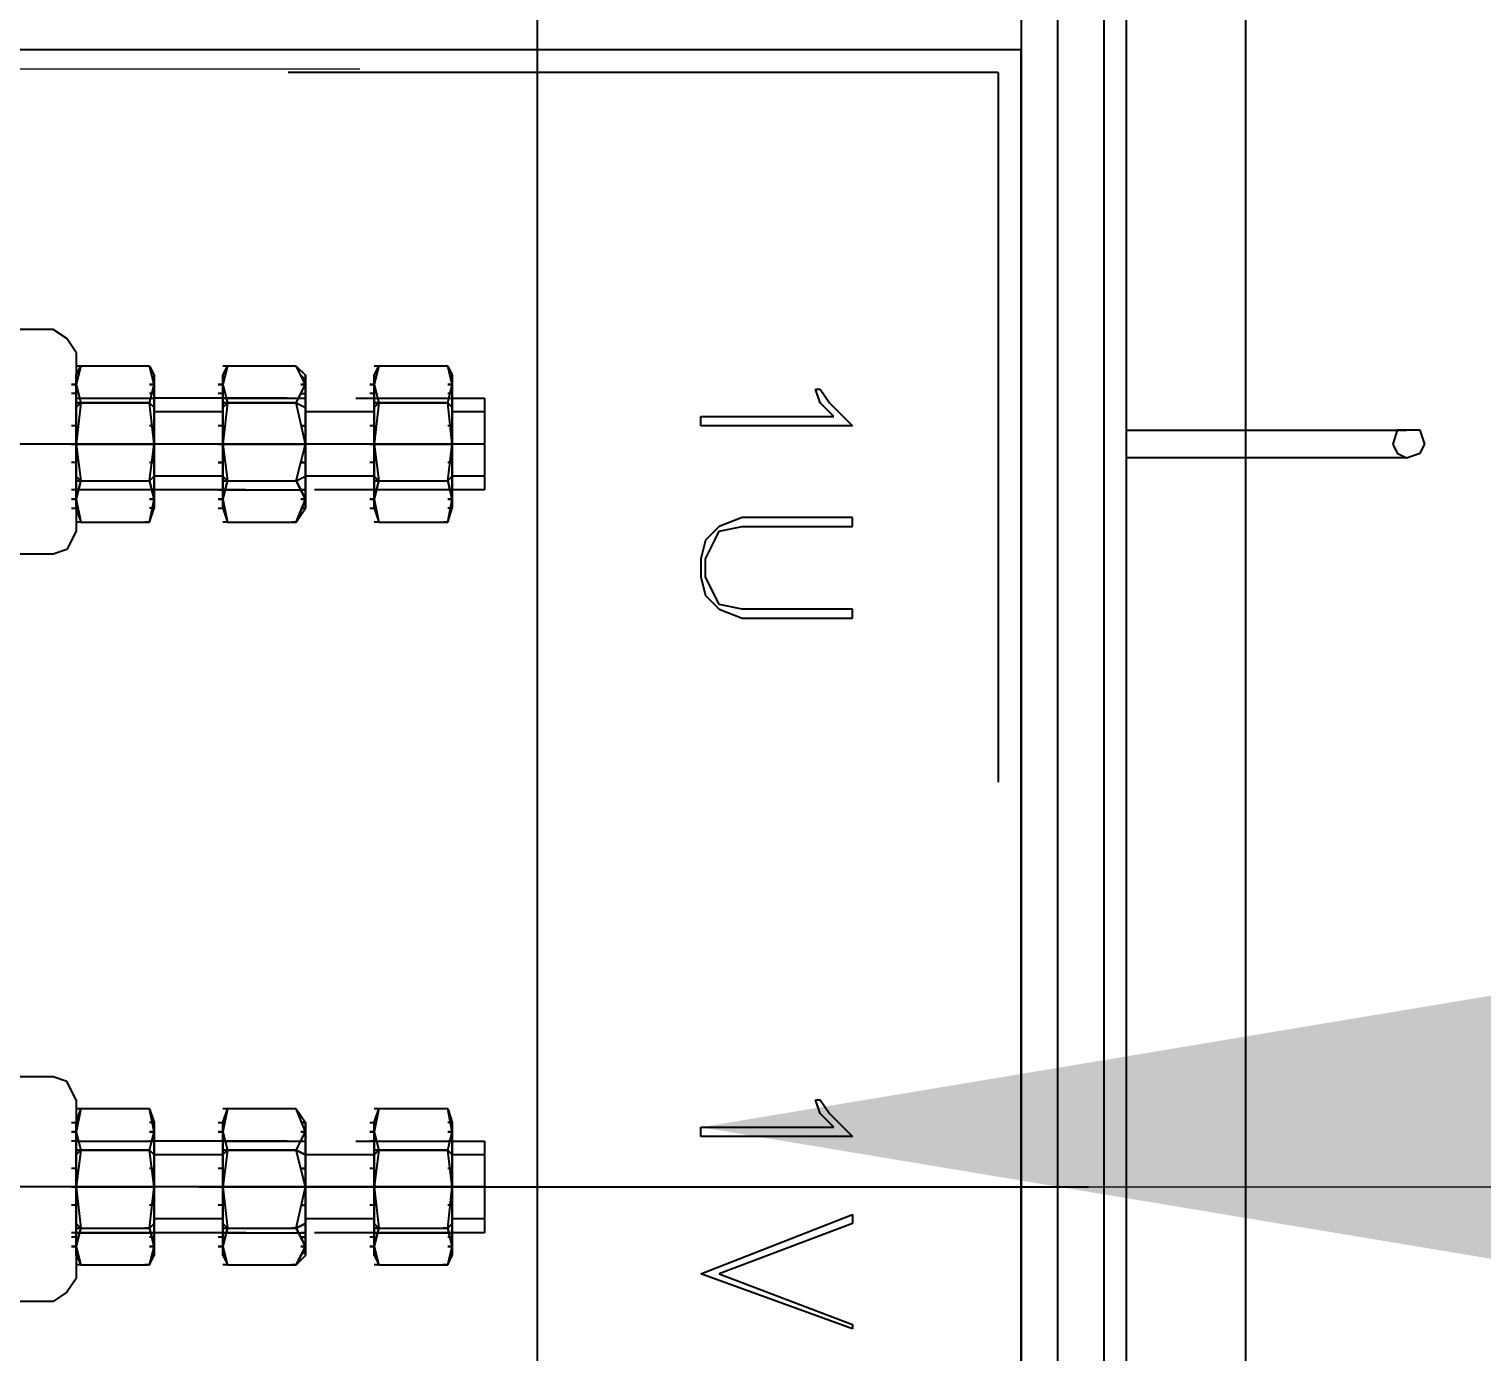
# Model space of a CAD drawing. Header units: metres. Extents: x 529524 to 529977, y 2674144 to 2674419.
# Drawn here: x 529746.8137 to 529747.0183, y 2674291.4752 to 2674291.6616 of the extents above; entities that cross this region are included whole.
import ezdxf

# ---------------------------------------------------------------- set-up
doc = ezdxf.new("R2010")
doc.units = ezdxf.units.M
doc.linetypes.add('CENTER2', pattern=[1.125, 0.75, -0.125, 0.125, -0.125])
doc.linetypes.add('PDF_IMPORT', pattern=[1, 0.8, -0.2])
doc.layers.add('IDT', color=7, linetype='Continuous')
doc.layers.add('MMS Block Numbering', color=7, linetype='Continuous')
doc.styles.add('Adani Regular', font='Adani Regular.ttf')

# ---------------------------------------------------------------- blocks, each defined once
blk = doc.blocks.new('IDT')
at = {"layer": 'IDT', "color": 7}
blk.add_line((26.60598, 21.66041), (26.60598, 20.86041), dxfattribs=at)
at = {"layer": 'IDT', "color": 0, "lineweight": 25}
for p, q in [((26.50618, 21.45232), (26.50618, 21.0685)), ((26.52298, 21.45232), (26.52298, 21.0685)), ((26.52621, 21.0685), (26.52621, 21.45232)), ((26.53267, 21.45232), (26.53267, 21.0685)), ((26.53784, 21.0685), (26.53784, 21.45232)), ((26.53784, 21.4213), (26.53784, 21.10016)), ((26.56161, 21.27979), (26.56161, 21.28044)), ((26.56161, 21.28044), (26.58294, 21.27269)), ((26.58035, 21.27269), (26.56161, 21.27979)), ((26.67095, 21.27333), (26.67224, 21.27527)), ((26.67224, 21.27527), (26.67418, 21.27656)), ((26.67418, 21.27656), (26.68387, 21.27656)), ((26.58294, 21.27269), (26.56161, 21.26429)), ((26.56161, 21.26558), (26.58035, 21.27269)), ((26.67095, 21.26429), (26.67095, 21.27333)), ((26.61861, 21.27139), (26.61796, 21.26881)), ((26.61796, 21.26881), (26.61861, 21.27139)), ((26.61861, 21.27139), (26.61796, 21.2701)), ((26.6283, 21.27139), (26.61861, 21.27139)), ((26.61861, 21.27139), (26.61926, 21.27139)), ((26.62895, 21.26881), (26.6283, 21.27139)), ((26.62895, 21.2701), (26.6283, 21.27139)), ((26.6283, 21.27139), (26.62895, 21.26881)), ((26.6283, 21.27139), (26.62895, 21.27139)), ((26.63993, 21.27139), (26.63864, 21.26881)), ((26.63864, 21.26881), (26.63993, 21.27139)), ((26.63993, 21.27139), (26.63864, 21.2701)), ((26.64962, 21.27139), (26.63993, 21.27139)), ((26.63993, 21.27139), (26.64058, 21.27139)), ((26.65027, 21.26881), (26.64962, 21.27139)), ((26.65027, 21.2701), (26.64962, 21.27139)), ((26.64962, 21.27139), (26.65027, 21.26881)), ((26.64962, 21.27139), (26.65027, 21.27139)), ((26.66061, 21.27139), (26.65996, 21.26881)), ((26.65996, 21.26881), (26.66061, 21.27139)), ((26.66061, 21.27139), (26.65996, 21.2701)), ((26.6703, 21.27139), (26.66061, 21.27139)), ((26.66061, 21.27139), (26.66126, 21.27139)), ((26.67095, 21.26881), (26.6703, 21.27139)), ((26.67095, 21.2701), (26.6703, 21.27139)), ((26.6703, 21.27139), (26.67095, 21.26881)), ((26.6703, 21.27139), (26.67095, 21.27139)), ((26.61796, 21.2701), (26.61796, 21.26946)), ((26.61796, 21.26881), (26.61796, 21.2701)), ((26.61796, 21.2701), (26.61796, 21.26881)), ((26.61796, 21.2701), (26.61796, 21.26946)), ((26.61796, 21.26881), (26.61861, 21.26622)), ((26.61861, 21.26622), (26.61796, 21.26881)), ((26.61796, 21.26558), (26.61796, 21.26881)), ((26.61796, 21.26881), (26.61796, 21.26558)), ((26.61861, 21.26881), (26.61796, 21.26881)), ((26.61796, 21.26881), (26.61861, 21.26881)), ((26.6283, 21.26622), (26.62895, 21.26881)), ((26.62895, 21.26881), (26.6283, 21.26622)), ((26.62895, 21.26946), (26.62895, 21.2701)), ((26.62895, 21.26881), (26.62895, 21.2701)), ((26.62895, 21.2701), (26.62895, 21.26881)), ((26.62895, 21.2701), (26.62895, 21.26946)), ((26.62895, 21.26558), (26.62895, 21.26881)), ((26.62895, 21.26881), (26.62895, 21.26558)), ((26.62959, 21.26881), (26.62895, 21.26881)), ((26.62895, 21.26881), (26.62959, 21.26881)), ((26.63864, 21.26881), (26.63864, 21.2701)), ((26.63864, 21.2701), (26.63864, 21.26881)), ((26.63864, 21.26946), (26.63929, 21.2701)), ((26.63929, 21.2701), (26.63864, 21.26946)), ((26.63864, 21.26881), (26.63993, 21.26622)), ((26.63993, 21.26622), (26.63864, 21.26881)), ((26.63864, 21.26558), (26.63864, 21.26881)), ((26.63864, 21.26881), (26.63864, 21.26558)), ((26.63929, 21.26881), (26.63864, 21.26881)), ((26.63864, 21.26881), (26.63929, 21.26881)), ((26.64962, 21.26622), (26.65027, 21.26881)), ((26.65027, 21.26881), (26.64962, 21.26622)), ((26.65027, 21.26946), (26.65027, 21.2701)), ((26.65027, 21.26881), (26.65027, 21.2701)), ((26.65027, 21.2701), (26.65027, 21.26881)), ((26.65027, 21.2701), (26.65027, 21.26946)), ((26.65027, 21.26558), (26.65027, 21.26881)), ((26.65027, 21.26881), (26.65027, 21.26558)), ((26.65092, 21.26881), (26.65027, 21.26881)), ((26.65027, 21.26881), (26.65092, 21.26881)), ((26.65996, 21.2701), (26.65996, 21.26946)), ((26.65996, 21.26881), (26.65996, 21.2701)), ((26.65996, 21.2701), (26.65996, 21.26881)), ((26.65996, 21.2701), (26.65996, 21.26946)), ((26.65996, 21.26881), (26.66061, 21.26622)), ((26.66061, 21.26622), (26.65996, 21.26881)), ((26.65996, 21.26558), (26.65996, 21.26881)), ((26.65996, 21.26881), (26.65996, 21.26558)), ((26.66061, 21.26881), (26.65996, 21.26881)), ((26.65996, 21.26881), (26.66061, 21.26881)), ((26.6703, 21.26622), (26.67095, 21.26881)), ((26.67095, 21.26881), (26.6703, 21.26622)), ((26.67095, 21.26946), (26.67095, 21.2701)), ((26.67095, 21.26881), (26.67095, 21.2701)), ((26.67095, 21.2701), (26.67095, 21.26881)), ((26.67095, 21.2701), (26.67095, 21.26946)), ((26.67095, 21.26558), (26.67095, 21.26881)), ((26.67095, 21.26881), (26.67095, 21.26558)), ((26.67159, 21.26881), (26.67095, 21.26881)), ((26.67095, 21.26881), (26.67159, 21.26881)), ((26.61344, 21.25395), (26.61344, 21.26687)), ((26.61344, 21.26687), (26.63735, 21.26687)), ((26.61796, 21.26752), (26.61861, 21.26752)), ((26.61796, 21.26752), (26.61861, 21.26752)), ((26.61796, 21.26687), (26.61796, 21.26622)), ((26.61796, 21.26622), (26.61796, 21.26687)), ((26.62895, 21.26687), (26.61796, 21.26687)), ((26.61796, 21.26687), (26.61861, 21.26687)), ((26.62895, 21.26752), (26.62959, 21.26752)), ((26.62895, 21.26752), (26.62959, 21.26752)), ((26.62895, 21.26622), (26.62895, 21.26687)), ((26.62895, 21.26687), (26.62895, 21.26622)), ((26.62895, 21.26687), (26.62959, 21.26687)), ((26.63864, 21.26752), (26.63929, 21.26752)), ((26.63929, 21.26752), (26.63864, 21.26752)), ((26.63864, 21.26687), (26.63864, 21.26622)), ((26.63864, 21.26622), (26.63864, 21.26687)), ((26.65027, 21.26687), (26.63864, 21.26687)), ((26.63864, 21.26687), (26.63929, 21.26687)), ((26.64704, 21.26687), (26.67095, 21.26687)), ((26.65027, 21.26752), (26.65092, 21.26752)), ((26.65027, 21.26752), (26.65092, 21.26752)), ((26.65027, 21.26622), (26.65027, 21.26687)), ((26.65027, 21.26687), (26.65027, 21.26622)), ((26.65027, 21.26687), (26.65092, 21.26687)), ((26.65996, 21.26752), (26.66061, 21.26752)), ((26.65996, 21.26752), (26.66061, 21.26752)), ((26.65996, 21.26687), (26.65996, 21.26622)), ((26.65996, 21.26622), (26.65996, 21.26687)), ((26.67095, 21.26687), (26.65996, 21.26687)), ((26.65996, 21.26687), (26.66061, 21.26687)), ((26.67095, 21.26752), (26.67159, 21.26752)), ((26.67095, 21.26752), (26.67159, 21.26752)), ((26.67095, 21.26622), (26.67095, 21.26687)), ((26.67095, 21.26687), (26.67095, 21.26622)), ((26.67095, 21.26687), (26.67159, 21.26687)), ((26.56161, 21.26429), (26.56161, 21.26558)), ((26.61344, 21.26493), (26.61796, 21.26493)), ((26.61861, 21.26622), (26.61796, 21.26041)), ((26.61861, 21.26622), (26.61796, 21.26041)), ((26.61796, 21.26622), (26.61796, 21.26364)), ((26.61796, 21.26364), (26.61796, 21.26622)), ((26.61796, 21.26558), (26.61861, 21.26622)), ((26.61861, 21.26622), (26.61796, 21.26558)), ((26.61796, 21.26041), (26.61796, 21.26558)), ((26.61796, 21.26558), (26.61796, 21.26041)), ((26.6283, 21.26622), (26.61861, 21.26622)), ((26.6283, 21.26622), (26.61861, 21.26622)), ((26.61861, 21.26622), (26.61926, 21.26622)), ((26.62895, 21.26041), (26.6283, 21.26622)), ((26.62895, 21.26041), (26.6283, 21.26622)), ((26.6283, 21.26622), (26.62895, 21.26558)), ((26.6283, 21.26622), (26.62895, 21.26558)), ((26.62895, 21.26622), (26.6283, 21.26622)), ((26.6283, 21.26622), (26.62895, 21.26622)), ((26.62895, 21.26364), (26.62895, 21.26622)), ((26.62895, 21.26622), (26.62895, 21.26364)), ((26.62895, 21.26041), (26.62895, 21.26558)), ((26.62895, 21.26558), (26.62895, 21.26041)), ((26.62895, 21.26493), (26.63864, 21.26493)), ((26.63993, 21.26622), (26.63864, 21.26041)), ((26.63993, 21.26622), (26.63864, 21.26041)), ((26.63864, 21.26622), (26.63864, 21.26364)), ((26.63864, 21.26364), (26.63864, 21.26622)), ((26.63864, 21.26558), (26.63993, 21.26622)), ((26.63993, 21.26622), (26.63864, 21.26558)), ((26.63864, 21.26041), (26.63864, 21.26558)), ((26.63864, 21.26558), (26.63864, 21.26041)), ((26.64962, 21.26622), (26.63993, 21.26622)), ((26.64962, 21.26622), (26.63993, 21.26622)), ((26.63993, 21.26622), (26.64058, 21.26622)), ((26.65027, 21.26041), (26.64962, 21.26622)), ((26.65027, 21.26041), (26.64962, 21.26622)), ((26.64962, 21.26622), (26.65027, 21.26558)), ((26.64962, 21.26622), (26.65027, 21.26558)), ((26.65027, 21.26622), (26.64962, 21.26622)), ((26.64962, 21.26622), (26.65027, 21.26622)), ((26.65027, 21.26364), (26.65027, 21.26622)), ((26.65027, 21.26622), (26.65027, 21.26364)), ((26.65027, 21.26041), (26.65027, 21.26558)), ((26.65027, 21.26558), (26.65027, 21.26041)), ((26.65027, 21.26493), (26.65996, 21.26493)), ((26.66061, 21.26622), (26.65996, 21.26041)), ((26.66061, 21.26622), (26.65996, 21.26041)), ((26.65996, 21.26622), (26.65996, 21.26364)), ((26.65996, 21.26364), (26.65996, 21.26622)), ((26.65996, 21.26558), (26.66061, 21.26622)), ((26.66061, 21.26622), (26.65996, 21.26558)), ((26.65996, 21.26041), (26.65996, 21.26558)), ((26.65996, 21.26558), (26.65996, 21.26041)), ((26.6703, 21.26622), (26.66061, 21.26622)), ((26.6703, 21.26622), (26.66061, 21.26622)), ((26.66061, 21.26622), (26.66126, 21.26622)), ((26.67095, 21.26041), (26.6703, 21.26622)), ((26.67095, 21.26041), (26.6703, 21.26622)), ((26.6703, 21.26622), (26.67095, 21.26558)), ((26.6703, 21.26622), (26.67095, 21.26558)), ((26.67095, 21.26622), (26.6703, 21.26622)), ((26.6703, 21.26622), (26.67095, 21.26622)), ((26.67095, 21.26364), (26.67095, 21.26622)), ((26.67095, 21.26622), (26.67095, 21.26364)), ((26.67095, 21.26041), (26.67095, 21.26558)), ((26.67095, 21.26558), (26.67095, 21.26041)), ((26.61796, 21.26364), (26.61796, 21.26041)), ((26.61796, 21.26041), (26.61796, 21.26364)), ((26.61796, 21.26299), (26.61861, 21.26299)), ((26.62895, 21.26041), (26.62895, 21.26364)), ((26.62895, 21.26364), (26.62895, 21.26041)), ((26.62895, 21.26299), (26.62959, 21.26299)), ((26.62895, 21.26299), (26.62959, 21.26299)), ((26.63864, 21.26364), (26.63864, 21.26041)), ((26.63864, 21.26041), (26.63864, 21.26364)), ((26.63929, 21.26299), (26.63864, 21.26299)), ((26.63864, 21.26299), (26.63929, 21.26299)), ((26.65027, 21.26041), (26.65027, 21.26364)), ((26.65027, 21.26364), (26.65027, 21.26041)), ((26.65027, 21.26299), (26.65092, 21.26299)), ((26.65027, 21.26299), (26.65092, 21.26299)), ((26.65996, 21.26364), (26.65996, 21.26041)), ((26.65996, 21.26041), (26.65996, 21.26364)), ((26.65996, 21.26299), (26.66061, 21.26299)), ((26.67095, 21.26041), (26.67095, 21.26364)), ((26.67095, 21.26364), (26.67095, 21.26041)), ((26.67095, 21.26299), (26.67159, 21.26299)), ((26.67095, 21.26299), (26.67159, 21.26299)), ((26.61796, 21.26041), (26.61861, 21.25524)), ((26.61796, 21.26041), (26.61861, 21.25524)), ((26.61796, 21.25589), (26.61796, 21.26041)), ((26.61796, 21.26041), (26.61796, 21.25589)), ((26.61796, 21.26041), (26.61796, 21.25718)), ((26.61796, 21.25718), (26.61796, 21.26041)), ((26.61796, 21.26041), (26.62895, 21.26041)), ((26.62895, 21.26041), (26.61796, 21.26041)), ((26.61796, 21.26041), (26.61861, 21.26041)), ((26.6283, 21.25524), (26.62895, 21.26041)), ((26.6283, 21.25524), (26.62895, 21.26041)), ((26.62895, 21.26041), (26.62895, 21.25589)), ((26.62895, 21.25589), (26.62895, 21.26041)), ((26.62895, 21.25718), (26.62895, 21.26041)), ((26.62895, 21.26041), (26.62895, 21.25718)), ((26.62959, 21.26041), (26.62895, 21.26041)), ((26.62895, 21.26041), (26.62959, 21.26041)), ((26.63864, 21.26041), (26.63993, 21.25524)), ((26.63864, 21.26041), (26.63993, 21.25524)), ((26.63864, 21.25589), (26.63864, 21.26041)), ((26.63864, 21.26041), (26.63864, 21.25589)), ((26.63864, 21.26041), (26.63864, 21.25718)), ((26.63864, 21.25718), (26.63864, 21.26041)), ((26.63864, 21.26041), (26.65027, 21.26041)), ((26.65027, 21.26041), (26.63864, 21.26041)), ((26.63864, 21.26041), (26.63929, 21.26041)), ((26.64962, 21.25524), (26.65027, 21.26041)), ((26.64962, 21.25524), (26.65027, 21.26041)), ((26.65027, 21.26041), (26.65027, 21.25589)), ((26.65027, 21.25589), (26.65027, 21.26041)), ((26.65027, 21.25718), (26.65027, 21.26041)), ((26.65027, 21.26041), (26.65027, 21.25718)), ((26.65092, 21.26041), (26.65027, 21.26041)), ((26.65027, 21.26041), (26.65092, 21.26041)), ((26.65996, 21.26041), (26.66061, 21.25524)), ((26.65996, 21.26041), (26.66061, 21.25524)), ((26.65996, 21.25589), (26.65996, 21.26041)), ((26.65996, 21.26041), (26.65996, 21.25589)), ((26.65996, 21.26041), (26.65996, 21.25718)), ((26.65996, 21.25718), (26.65996, 21.26041)), ((26.65996, 21.26041), (26.67095, 21.26041)), ((26.67095, 21.26041), (26.65996, 21.26041)), ((26.65996, 21.26041), (26.66061, 21.26041)), ((26.6703, 21.25524), (26.67095, 21.26041)), ((26.6703, 21.25524), (26.67095, 21.26041)), ((26.67095, 21.26041), (26.67095, 21.25589)), ((26.67095, 21.25589), (26.67095, 21.26041)), ((26.67095, 21.25718), (26.67095, 21.26041)), ((26.67095, 21.26041), (26.67095, 21.25718)), ((26.67159, 21.26041), (26.67095, 21.26041)), ((26.67095, 21.26041), (26.67159, 21.26041)), ((26.61796, 21.25782), (26.61861, 21.25782)), ((26.61796, 21.25718), (26.61796, 21.25524)), ((26.61796, 21.25524), (26.61796, 21.25718)), ((26.62895, 21.25782), (26.62959, 21.25782)), ((26.62895, 21.25782), (26.62959, 21.25782)), ((26.62895, 21.25524), (26.62895, 21.25718)), ((26.62895, 21.25718), (26.62895, 21.25524)), ((26.63929, 21.25782), (26.63864, 21.25782)), ((26.63864, 21.25782), (26.63929, 21.25782)), ((26.63864, 21.25718), (26.63864, 21.25524)), ((26.63864, 21.25524), (26.63864, 21.25718)), ((26.65027, 21.25782), (26.65092, 21.25782)), ((26.65027, 21.25782), (26.65092, 21.25782)), ((26.65027, 21.25524), (26.65027, 21.25718)), ((26.65027, 21.25718), (26.65027, 21.25524)), ((26.65996, 21.25782), (26.66061, 21.25782)), ((26.65996, 21.25718), (26.65996, 21.25524)), ((26.65996, 21.25524), (26.65996, 21.25718)), ((26.67095, 21.25782), (26.67159, 21.25782)), ((26.67095, 21.25782), (26.67159, 21.25782)), ((26.67095, 21.25524), (26.67095, 21.25718)), ((26.67095, 21.25718), (26.67095, 21.25524)), ((26.67095, 21.24813), (26.67095, 21.25718)), ((26.61344, 21.25589), (26.61796, 21.25589)), ((26.61796, 21.25266), (26.61796, 21.25589)), ((26.61796, 21.25589), (26.61796, 21.25266)), ((26.61796, 21.25589), (26.61861, 21.25524)), ((26.61861, 21.25524), (26.61796, 21.25589)), ((26.61861, 21.25524), (26.61796, 21.25266)), ((26.61861, 21.25524), (26.61796, 21.25266)), ((26.61796, 21.25524), (26.61796, 21.25395)), ((26.61796, 21.25395), (26.61796, 21.25524)), ((26.6283, 21.25524), (26.61861, 21.25524)), ((26.61861, 21.25524), (26.6283, 21.25524)), ((26.61861, 21.25524), (26.61926, 21.25524)), ((26.61861, 21.25524), (26.61926, 21.25524)), ((26.6283, 21.25524), (26.62895, 21.25589)), ((26.6283, 21.25524), (26.62895, 21.25589)), ((26.62895, 21.25266), (26.6283, 21.25524)), ((26.62895, 21.25266), (26.6283, 21.25524)), ((26.62895, 21.25524), (26.6283, 21.25524)), ((26.6283, 21.25524), (26.62895, 21.25524)), ((26.62895, 21.25589), (26.62895, 21.25266)), ((26.62895, 21.25266), (26.62895, 21.25589)), ((26.62895, 21.25589), (26.63864, 21.25589)), ((26.62895, 21.25395), (26.62895, 21.25524)), ((26.62895, 21.25524), (26.62895, 21.25395)), ((26.63864, 21.25266), (26.63864, 21.25589)), ((26.63864, 21.25589), (26.63864, 21.25266)), ((26.63864, 21.25589), (26.63993, 21.25524)), ((26.63993, 21.25524), (26.63864, 21.25589)), ((26.63993, 21.25524), (26.63864, 21.25266)), ((26.63993, 21.25524), (26.63864, 21.25266)), ((26.63864, 21.25524), (26.63864, 21.25395)), ((26.63864, 21.25395), (26.63864, 21.25524)), ((26.64962, 21.25524), (26.63993, 21.25524)), ((26.63993, 21.25524), (26.64962, 21.25524)), ((26.63993, 21.25524), (26.64058, 21.25524)), ((26.63993, 21.25524), (26.64058, 21.25524)), ((26.64962, 21.25524), (26.65027, 21.25589)), ((26.64962, 21.25524), (26.65027, 21.25589)), ((26.65027, 21.25266), (26.64962, 21.25524)), ((26.65027, 21.25266), (26.64962, 21.25524)), ((26.65027, 21.25524), (26.64962, 21.25524)), ((26.64962, 21.25524), (26.65027, 21.25524)), ((26.65027, 21.25589), (26.65027, 21.25266)), ((26.65027, 21.25266), (26.65027, 21.25589)), ((26.65027, 21.25589), (26.65996, 21.25589)), ((26.65027, 21.25395), (26.65027, 21.25524)), ((26.65027, 21.25524), (26.65027, 21.25395)), ((26.65996, 21.25266), (26.65996, 21.25589)), ((26.65996, 21.25589), (26.65996, 21.25266)), ((26.65996, 21.25589), (26.66061, 21.25524)), ((26.66061, 21.25524), (26.65996, 21.25589)), ((26.66061, 21.25524), (26.65996, 21.25266)), ((26.66061, 21.25524), (26.65996, 21.25266)), ((26.65996, 21.25524), (26.65996, 21.25395)), ((26.65996, 21.25395), (26.65996, 21.25524)), ((26.6703, 21.25524), (26.66061, 21.25524)), ((26.66061, 21.25524), (26.6703, 21.25524)), ((26.66061, 21.25524), (26.66126, 21.25524)), ((26.66061, 21.25524), (26.66126, 21.25524)), ((26.6703, 21.25524), (26.67095, 21.25589)), ((26.6703, 21.25524), (26.67095, 21.25589)), ((26.67095, 21.25266), (26.6703, 21.25524)), ((26.67095, 21.25266), (26.6703, 21.25524)), ((26.67095, 21.25524), (26.6703, 21.25524)), ((26.6703, 21.25524), (26.67095, 21.25524)), ((26.67095, 21.25589), (26.67095, 21.25266)), ((26.67095, 21.25266), (26.67095, 21.25589)), ((26.67095, 21.25395), (26.67095, 21.25524)), ((26.67095, 21.25524), (26.67095, 21.25395)), ((26.56484, 21.25007), (26.56161, 21.2533)), ((26.56161, 21.2533), (26.58294, 21.2533)), ((26.58294, 21.2533), (26.58294, 21.25201)), ((26.63153, 21.25395), (26.61344, 21.25395)), ((26.61796, 21.25395), (26.61861, 21.25395)), ((26.61796, 21.25395), (26.61861, 21.25395)), ((26.62895, 21.25395), (26.61796, 21.25395)), ((26.61796, 21.25266), (26.61861, 21.24942)), ((26.61796, 21.25266), (26.61861, 21.24942)), ((26.61796, 21.25266), (26.61796, 21.25136)), ((26.61796, 21.25136), (26.61796, 21.25266)), ((26.61861, 21.25266), (26.61796, 21.25266)), ((26.61796, 21.25266), (26.61861, 21.25266)), ((26.6283, 21.24942), (26.62895, 21.25266)), ((26.6283, 21.24942), (26.62895, 21.25266)), ((26.62895, 21.25395), (26.62959, 21.25395)), ((26.62895, 21.25395), (26.62959, 21.25395)), ((26.62895, 21.25266), (26.62895, 21.25136)), ((26.62895, 21.25136), (26.62895, 21.25266)), ((26.62959, 21.25266), (26.62895, 21.25266)), ((26.62895, 21.25266), (26.62959, 21.25266)), ((26.63929, 21.25395), (26.63864, 21.25395)), ((26.63929, 21.25395), (26.63864, 21.25395)), ((26.65027, 21.25395), (26.63864, 21.25395)), ((26.63864, 21.25266), (26.63993, 21.24942)), ((26.63864, 21.25266), (26.63993, 21.24942)), ((26.63864, 21.25266), (26.63864, 21.25136)), ((26.63864, 21.25136), (26.63864, 21.25266)), ((26.63929, 21.25266), (26.63864, 21.25266)), ((26.63864, 21.25266), (26.63929, 21.25266)), ((26.64122, 21.25395), (26.65996, 21.25395)), ((26.64962, 21.24942), (26.65027, 21.25266)), ((26.64962, 21.24942), (26.65027, 21.25266)), ((26.65027, 21.25395), (26.65092, 21.25395)), ((26.65027, 21.25395), (26.65092, 21.25395)), ((26.65027, 21.25266), (26.65027, 21.25136)), ((26.65027, 21.25136), (26.65027, 21.25266)), ((26.65092, 21.25266), (26.65027, 21.25266)), ((26.65027, 21.25266), (26.65092, 21.25266)), ((26.65996, 21.25395), (26.66061, 21.25395)), ((26.65996, 21.25395), (26.66061, 21.25395)), ((26.67095, 21.25395), (26.65996, 21.25395)), ((26.65996, 21.25266), (26.66061, 21.24942)), ((26.65996, 21.25266), (26.66061, 21.24942)), ((26.65996, 21.25266), (26.65996, 21.25136)), ((26.65996, 21.25136), (26.65996, 21.25266)), ((26.66061, 21.25266), (26.65996, 21.25266)), ((26.65996, 21.25266), (26.66061, 21.25266)), ((26.6703, 21.24942), (26.67095, 21.25266)), ((26.6703, 21.24942), (26.67095, 21.25266)), ((26.67095, 21.25395), (26.67159, 21.25395)), ((26.67095, 21.25395), (26.67159, 21.25395)), ((26.67095, 21.25266), (26.67095, 21.25136)), ((26.67095, 21.25136), (26.67095, 21.25266)), ((26.67159, 21.25266), (26.67095, 21.25266)), ((26.67095, 21.25266), (26.67159, 21.25266)), ((26.58294, 21.25201), (26.5642, 21.25201)), ((26.5642, 21.25201), (26.56614, 21.25007)), ((26.56614, 21.24813), (26.56484, 21.25007)), ((26.56614, 21.25007), (26.56678, 21.24813)), ((26.61861, 21.24942), (26.61796, 21.25136)), ((26.61796, 21.25136), (26.61861, 21.25136)), ((26.62895, 21.25136), (26.6283, 21.24942)), ((26.62959, 21.25136), (26.62895, 21.25136)), ((26.63993, 21.24942), (26.63864, 21.25136)), ((26.63864, 21.25136), (26.63929, 21.25136)), ((26.63929, 21.25136), (26.63864, 21.25136)), ((26.65027, 21.25136), (26.64962, 21.24942)), ((26.65092, 21.25136), (26.65027, 21.25136)), ((26.66061, 21.24942), (26.65996, 21.25136)), ((26.65996, 21.25136), (26.66061, 21.25136)), ((26.67095, 21.25136), (26.6703, 21.24942)), ((26.67159, 21.25136), (26.67095, 21.25136)), ((26.56678, 21.24813), (26.56614, 21.24813)), ((26.61861, 21.24942), (26.6283, 21.24942)), ((26.61861, 21.24942), (26.61926, 21.24942)), ((26.6283, 21.24942), (26.62895, 21.24942)), ((26.63993, 21.24942), (26.64962, 21.24942)), ((26.63993, 21.24942), (26.64058, 21.24942)), ((26.64962, 21.24942), (26.65027, 21.24942)), ((26.66061, 21.24942), (26.6703, 21.24942)), ((26.66061, 21.24942), (26.66126, 21.24942)), ((26.6703, 21.24942), (26.67095, 21.24942)), ((26.67095, 21.24813), (26.67224, 21.24555)), ((26.67224, 21.24555), (26.67418, 21.2449)), ((26.67418, 21.2449), (26.68387, 21.2449)), ((26.56161, 21.18029), (26.56161, 21.17899)), ((26.57712, 21.18029), (26.56161, 21.18029)), ((26.56161, 21.17899), (26.57712, 21.17899)), ((26.58035, 21.17899), (26.57712, 21.18029)), ((26.57712, 21.17899), (26.58035, 21.17835)), ((26.58229, 21.17706), (26.58035, 21.17899)), ((26.58035, 21.17835), (26.581, 21.17706)), ((26.581, 21.17706), (26.58229, 21.17447)), ((26.58294, 21.17447), (26.58229, 21.17706)), ((26.58229, 21.17447), (26.58229, 21.17189)), ((26.58294, 21.17189), (26.58294, 21.17447)), ((26.58229, 21.17189), (26.581, 21.1693)), ((26.58229, 21.1693), (26.58294, 21.17189)), ((26.67095, 21.16801), (26.67224, 21.17059)), ((26.67224, 21.17059), (26.67418, 21.17124)), ((26.67418, 21.17124), (26.68387, 21.17124)), ((26.581, 21.1693), (26.58035, 21.16801)), ((26.58035, 21.16736), (26.58229, 21.1693)), ((26.57712, 21.16736), (26.56161, 21.16736)), ((26.56161, 21.16736), (26.56161, 21.16607)), ((26.58035, 21.16801), (26.57712, 21.16736)), ((26.57712, 21.16607), (26.58035, 21.16736)), ((26.61861, 21.16672), (26.61796, 21.16349)), ((26.61796, 21.16349), (26.61861, 21.16672)), ((26.61861, 21.16672), (26.61796, 21.16478)), ((26.6283, 21.16672), (26.61861, 21.16672)), ((26.61861, 21.16672), (26.61926, 21.16672)), ((26.62895, 21.16349), (26.6283, 21.16672)), ((26.62895, 21.16478), (26.6283, 21.16672)), ((26.6283, 21.16672), (26.62895, 21.16349)), ((26.6283, 21.16672), (26.62895, 21.16672)), ((26.63993, 21.16672), (26.63864, 21.16349)), ((26.63864, 21.16349), (26.63993, 21.16672)), ((26.63993, 21.16672), (26.63864, 21.16478)), ((26.64962, 21.16672), (26.63993, 21.16672)), ((26.63993, 21.16672), (26.64058, 21.16672)), ((26.65027, 21.16349), (26.64962, 21.16672)), ((26.65027, 21.16478), (26.64962, 21.16672)), ((26.64962, 21.16672), (26.65027, 21.16349)), ((26.64962, 21.16672), (26.65027, 21.16672)), ((26.66061, 21.16672), (26.65996, 21.16349)), ((26.65996, 21.16349), (26.66061, 21.16672)), ((26.66061, 21.16672), (26.65996, 21.16478)), ((26.6703, 21.16672), (26.66061, 21.16672)), ((26.66061, 21.16672), (26.66126, 21.16672)), ((26.67095, 21.16349), (26.6703, 21.16672)), ((26.67095, 21.16478), (26.6703, 21.16672)), ((26.6703, 21.16672), (26.67095, 21.16349)), ((26.6703, 21.16672), (26.67095, 21.16672)), ((26.67095, 21.15896), (26.67095, 21.16801)), ((26.56161, 21.16607), (26.57712, 21.16607)), ((26.61796, 21.16478), (26.61861, 21.16478)), ((26.61796, 21.16349), (26.61796, 21.16478)), ((26.61796, 21.16478), (26.61796, 21.16349)), ((26.62959, 21.16478), (26.62895, 21.16478)), ((26.62895, 21.16349), (26.62895, 21.16478)), ((26.62895, 21.16478), (26.62895, 21.16349)), ((26.63864, 21.16478), (26.63929, 21.16478)), ((26.63929, 21.16478), (26.63864, 21.16478)), ((26.63864, 21.16349), (26.63864, 21.16478)), ((26.63864, 21.16478), (26.63864, 21.16349)), ((26.65092, 21.16478), (26.65027, 21.16478)), ((26.65027, 21.16349), (26.65027, 21.16478)), ((26.65027, 21.16478), (26.65027, 21.16349)), ((26.65996, 21.16478), (26.66061, 21.16478)), ((26.65996, 21.16349), (26.65996, 21.16478)), ((26.65996, 21.16478), (26.65996, 21.16349)), ((26.67159, 21.16478), (26.67095, 21.16478)), ((26.67095, 21.16349), (26.67095, 21.16478)), ((26.67095, 21.16478), (26.67095, 21.16349)), ((26.61344, 21.14927), (26.61344, 21.16219)), ((26.61344, 21.16219), (26.63735, 21.16219)), ((26.61796, 21.16349), (26.61861, 21.1609)), ((26.61861, 21.1609), (26.61796, 21.16349)), ((26.61796, 21.16026), (26.61796, 21.16349)), ((26.61796, 21.16349), (26.61796, 21.16026)), ((26.61861, 21.16349), (26.61796, 21.16349)), ((26.61796, 21.16349), (26.61861, 21.16349)), ((26.61796, 21.16219), (26.61796, 21.1609)), ((26.61796, 21.1609), (26.61796, 21.16219)), ((26.61796, 21.16219), (26.61861, 21.16219)), ((26.61796, 21.16219), (26.61861, 21.16219)), ((26.61796, 21.16219), (26.62895, 21.16219)), ((26.61796, 21.16219), (26.61861, 21.16219)), ((26.6283, 21.1609), (26.62895, 21.16349)), ((26.62895, 21.16349), (26.6283, 21.1609)), ((26.62895, 21.16026), (26.62895, 21.16349)), ((26.62895, 21.16349), (26.62895, 21.16026)), ((26.62959, 21.16349), (26.62895, 21.16349)), ((26.62895, 21.16349), (26.62959, 21.16349)), ((26.62895, 21.1609), (26.62895, 21.16219)), ((26.62895, 21.16219), (26.62895, 21.1609)), ((26.62895, 21.16219), (26.62959, 21.16219)), ((26.62895, 21.16219), (26.62959, 21.16219)), ((26.62895, 21.16219), (26.62959, 21.16219)), ((26.63864, 21.16349), (26.63993, 21.1609)), ((26.63993, 21.1609), (26.63864, 21.16349)), ((26.63864, 21.16026), (26.63864, 21.16349)), ((26.63864, 21.16349), (26.63864, 21.16026)), ((26.63929, 21.16349), (26.63864, 21.16349)), ((26.63864, 21.16349), (26.63929, 21.16349)), ((26.63864, 21.16219), (26.63864, 21.1609)), ((26.63864, 21.1609), (26.63864, 21.16219)), ((26.63929, 21.16219), (26.63864, 21.16219)), ((26.63929, 21.16219), (26.63864, 21.16219)), ((26.65027, 21.16219), (26.63864, 21.16219)), ((26.63864, 21.16219), (26.63929, 21.16219)), ((26.64704, 21.16219), (26.67095, 21.16219)), ((26.64962, 21.1609), (26.65027, 21.16349)), ((26.65027, 21.16349), (26.64962, 21.1609)), ((26.65027, 21.16026), (26.65027, 21.16349)), ((26.65027, 21.16349), (26.65027, 21.16026)), ((26.65092, 21.16349), (26.65027, 21.16349)), ((26.65027, 21.16349), (26.65092, 21.16349)), ((26.65027, 21.1609), (26.65027, 21.16219)), ((26.65027, 21.16219), (26.65027, 21.1609)), ((26.65092, 21.16219), (26.65027, 21.16219)), ((26.65027, 21.16219), (26.65092, 21.16219)), ((26.65027, 21.16219), (26.65092, 21.16219)), ((26.65996, 21.16349), (26.66061, 21.1609)), ((26.66061, 21.1609), (26.65996, 21.16349)), ((26.65996, 21.16026), (26.65996, 21.16349)), ((26.65996, 21.16349), (26.65996, 21.16026)), ((26.66061, 21.16349), (26.65996, 21.16349)), ((26.65996, 21.16349), (26.66061, 21.16349)), ((26.65996, 21.16219), (26.65996, 21.1609)), ((26.65996, 21.1609), (26.65996, 21.16219)), ((26.65996, 21.16219), (26.66061, 21.16219)), ((26.65996, 21.16219), (26.66061, 21.16219)), ((26.65996, 21.16219), (26.67095, 21.16219)), ((26.65996, 21.16219), (26.66061, 21.16219)), ((26.6703, 21.1609), (26.67095, 21.16349)), ((26.67095, 21.16349), (26.6703, 21.1609)), ((26.67095, 21.16026), (26.67095, 21.16349)), ((26.67095, 21.16349), (26.67095, 21.16026)), ((26.67159, 21.16349), (26.67095, 21.16349)), ((26.67095, 21.16349), (26.67159, 21.16349)), ((26.67095, 21.1609), (26.67095, 21.16219)), ((26.67095, 21.16219), (26.67095, 21.1609)), ((26.67095, 21.16219), (26.67159, 21.16219)), ((26.67095, 21.16219), (26.67159, 21.16219)), ((26.67095, 21.16219), (26.67159, 21.16219)), ((26.61344, 21.16026), (26.61796, 21.16026)), ((26.61861, 21.1609), (26.61796, 21.15573)), ((26.61861, 21.1609), (26.61796, 21.15573)), ((26.61796, 21.1609), (26.61796, 21.15896)), ((26.61796, 21.15896), (26.61796, 21.1609)), ((26.61861, 21.1609), (26.61796, 21.16026)), ((26.61861, 21.1609), (26.61796, 21.16026)), ((26.61796, 21.15573), (26.61796, 21.16026)), ((26.61796, 21.16026), (26.61796, 21.15573)), ((26.6283, 21.1609), (26.61861, 21.1609)), ((26.6283, 21.1609), (26.61861, 21.1609)), ((26.61926, 21.1609), (26.61861, 21.1609)), ((26.62895, 21.15573), (26.6283, 21.1609)), ((26.62895, 21.15573), (26.6283, 21.1609)), ((26.6283, 21.1609), (26.62895, 21.16026)), ((26.6283, 21.1609), (26.62895, 21.16026)), ((26.62895, 21.1609), (26.6283, 21.1609)), ((26.6283, 21.1609), (26.62895, 21.1609)), ((26.62895, 21.15896), (26.62895, 21.1609)), ((26.62895, 21.1609), (26.62895, 21.15896)), ((26.62895, 21.15573), (26.62895, 21.16026)), ((26.62895, 21.16026), (26.62895, 21.15573)), ((26.62895, 21.16026), (26.63864, 21.16026)), ((26.63993, 21.1609), (26.63864, 21.15573)), ((26.63993, 21.1609), (26.63864, 21.15573)), ((26.63864, 21.1609), (26.63864, 21.15896)), ((26.63864, 21.15896), (26.63864, 21.1609)), ((26.63993, 21.1609), (26.63864, 21.16026)), ((26.63993, 21.1609), (26.63864, 21.16026)), ((26.63864, 21.15573), (26.63864, 21.16026)), ((26.63864, 21.16026), (26.63864, 21.15573)), ((26.64962, 21.1609), (26.63993, 21.1609)), ((26.64962, 21.1609), (26.63993, 21.1609)), ((26.64058, 21.1609), (26.63993, 21.1609)), ((26.65027, 21.15573), (26.64962, 21.1609)), ((26.65027, 21.15573), (26.64962, 21.1609)), ((26.65027, 21.16026), (26.64962, 21.1609)), ((26.64962, 21.1609), (26.65027, 21.16026)), ((26.65027, 21.1609), (26.64962, 21.1609)), ((26.64962, 21.1609), (26.65027, 21.1609)), ((26.65027, 21.15896), (26.65027, 21.1609)), ((26.65027, 21.1609), (26.65027, 21.15896)), ((26.65027, 21.15573), (26.65027, 21.16026)), ((26.65027, 21.16026), (26.65027, 21.15573)), ((26.65027, 21.16026), (26.65996, 21.16026)), ((26.66061, 21.1609), (26.65996, 21.15573)), ((26.66061, 21.1609), (26.65996, 21.15573)), ((26.65996, 21.1609), (26.65996, 21.15896)), ((26.65996, 21.15896), (26.65996, 21.1609)), ((26.66061, 21.1609), (26.65996, 21.16026)), ((26.66061, 21.1609), (26.65996, 21.16026)), ((26.65996, 21.15573), (26.65996, 21.16026)), ((26.65996, 21.16026), (26.65996, 21.15573)), ((26.6703, 21.1609), (26.66061, 21.1609)), ((26.6703, 21.1609), (26.66061, 21.1609)), ((26.66126, 21.1609), (26.66061, 21.1609)), ((26.67095, 21.15573), (26.6703, 21.1609)), ((26.67095, 21.15573), (26.6703, 21.1609)), ((26.6703, 21.1609), (26.67095, 21.16026)), ((26.6703, 21.1609), (26.67095, 21.16026)), ((26.67095, 21.1609), (26.6703, 21.1609)), ((26.6703, 21.1609), (26.67095, 21.1609)), ((26.67095, 21.15896), (26.67095, 21.1609)), ((26.67095, 21.1609), (26.67095, 21.15896)), ((26.67095, 21.15573), (26.67095, 21.16026)), ((26.67095, 21.16026), (26.67095, 21.15573)), ((26.61796, 21.15896), (26.61796, 21.15573)), ((26.61796, 21.15573), (26.61796, 21.15896)), ((26.61796, 21.15832), (26.61861, 21.15832)), ((26.62895, 21.15573), (26.62895, 21.15896)), ((26.62895, 21.15896), (26.62895, 21.15573)), ((26.62895, 21.15832), (26.62959, 21.15832)), ((26.62895, 21.15832), (26.62959, 21.15832)), ((26.63864, 21.15896), (26.63864, 21.15573)), ((26.63864, 21.15573), (26.63864, 21.15896)), ((26.63929, 21.15832), (26.63864, 21.15832)), ((26.63864, 21.15832), (26.63929, 21.15832)), ((26.65027, 21.15573), (26.65027, 21.15896)), ((26.65027, 21.15896), (26.65027, 21.15573)), ((26.65092, 21.15832), (26.65027, 21.15832)), ((26.65027, 21.15832), (26.65092, 21.15832)), ((26.65996, 21.15896), (26.65996, 21.15573)), ((26.65996, 21.15573), (26.65996, 21.15896)), ((26.65996, 21.15832), (26.66061, 21.15832)), ((26.67095, 21.15573), (26.67095, 21.15896)), ((26.67095, 21.15896), (26.67095, 21.15573)), ((26.67095, 21.15832), (26.67159, 21.15832)), ((26.67095, 21.15832), (26.67159, 21.15832)), ((26.48162, 21.15702), (26.48098, 21.15573)), ((26.48356, 21.15767), (26.48162, 21.15702)), ((26.48356, 21.15767), (26.52298, 21.15767)), ((26.48486, 21.15702), (26.48356, 21.15767)), ((26.4855, 21.15573), (26.48486, 21.15702)), ((26.52298, 21.15767), (26.52298, 21.15379)), ((26.48098, 21.15573), (26.48162, 21.15379)), ((26.48486, 21.15379), (26.4855, 21.15573)), ((26.61796, 21.15573), (26.61861, 21.14992)), ((26.61796, 21.15573), (26.61861, 21.14992)), ((26.61796, 21.15056), (26.61796, 21.15573)), ((26.61796, 21.15573), (26.61796, 21.15056)), ((26.61796, 21.15573), (26.61796, 21.1525)), ((26.61796, 21.1525), (26.61796, 21.15573)), ((26.61796, 21.15573), (26.62895, 21.15573)), ((26.62895, 21.15573), (26.61796, 21.15573)), ((26.61796, 21.15573), (26.61861, 21.15573)), ((26.6283, 21.14992), (26.62895, 21.15573)), ((26.6283, 21.14992), (26.62895, 21.15573)), ((26.62895, 21.15573), (26.62895, 21.15056)), ((26.62895, 21.15056), (26.62895, 21.15573)), ((26.62895, 21.1525), (26.62895, 21.15573)), ((26.62895, 21.15573), (26.62895, 21.1525)), ((26.62959, 21.15573), (26.62895, 21.15573)), ((26.62895, 21.15573), (26.62959, 21.15573)), ((26.63864, 21.15573), (26.63993, 21.14992)), ((26.63864, 21.15573), (26.63993, 21.14992)), ((26.63864, 21.15056), (26.63864, 21.15573)), ((26.63864, 21.15573), (26.63864, 21.15056)), ((26.63864, 21.15573), (26.63864, 21.1525)), ((26.63864, 21.1525), (26.63864, 21.15573)), ((26.63864, 21.15573), (26.65027, 21.15573)), ((26.65027, 21.15573), (26.63864, 21.15573)), ((26.63864, 21.15573), (26.63929, 21.15573)), ((26.64962, 21.14992), (26.65027, 21.15573)), ((26.64962, 21.14992), (26.65027, 21.15573)), ((26.65027, 21.15573), (26.65027, 21.15056)), ((26.65027, 21.15056), (26.65027, 21.15573)), ((26.65027, 21.1525), (26.65027, 21.15573)), ((26.65027, 21.15573), (26.65027, 21.1525)), ((26.65092, 21.15573), (26.65027, 21.15573)), ((26.65027, 21.15573), (26.65092, 21.15573)), ((26.65996, 21.15573), (26.66061, 21.14992)), ((26.65996, 21.15573), (26.66061, 21.14992)), ((26.65996, 21.15056), (26.65996, 21.15573)), ((26.65996, 21.15573), (26.65996, 21.15056)), ((26.65996, 21.15573), (26.65996, 21.1525)), ((26.65996, 21.1525), (26.65996, 21.15573)), ((26.65996, 21.15573), (26.67095, 21.15573)), ((26.67095, 21.15573), (26.65996, 21.15573)), ((26.65996, 21.15573), (26.66061, 21.15573)), ((26.6703, 21.14992), (26.67095, 21.15573)), ((26.6703, 21.14992), (26.67095, 21.15573)), ((26.67095, 21.15573), (26.67095, 21.15056)), ((26.67095, 21.15056), (26.67095, 21.15573)), ((26.67095, 21.1525), (26.67095, 21.15573)), ((26.67095, 21.15573), (26.67095, 21.1525)), ((26.67159, 21.15573), (26.67095, 21.15573)), ((26.67095, 21.15573), (26.67159, 21.15573)), ((26.48162, 21.15379), (26.48356, 21.15379)), ((26.52298, 21.15379), (26.48356, 21.15379)), ((26.48356, 21.15379), (26.48486, 21.15379)), ((26.56484, 21.14992), (26.56161, 21.15315)), ((26.56161, 21.15315), (26.58294, 21.15315)), ((26.58294, 21.15186), (26.5642, 21.15186)), ((26.5642, 21.15186), (26.56614, 21.14992)), ((26.58294, 21.15315), (26.58294, 21.15186)), ((26.61796, 21.15315), (26.61861, 21.15315)), ((26.61796, 21.1525), (26.61796, 21.14992)), ((26.61796, 21.14992), (26.61796, 21.1525)), ((26.62895, 21.15315), (26.62959, 21.15315)), ((26.62895, 21.15315), (26.62959, 21.15315)), ((26.62895, 21.14992), (26.62895, 21.1525)), ((26.62895, 21.1525), (26.62895, 21.14992)), ((26.63929, 21.15315), (26.63864, 21.15315)), ((26.63864, 21.15315), (26.63929, 21.15315)), ((26.63864, 21.1525), (26.63864, 21.14992)), ((26.63864, 21.14992), (26.63864, 21.1525)), ((26.65027, 21.15315), (26.65092, 21.15315)), ((26.65027, 21.15315), (26.65092, 21.15315)), ((26.65027, 21.14992), (26.65027, 21.1525)), ((26.65027, 21.1525), (26.65027, 21.14992)), ((26.65996, 21.15315), (26.66061, 21.15315)), ((26.65996, 21.1525), (26.65996, 21.14992)), ((26.65996, 21.14992), (26.65996, 21.1525)), ((26.67095, 21.15315), (26.67159, 21.15315)), ((26.67095, 21.15315), (26.67159, 21.15315)), ((26.67095, 21.14992), (26.67095, 21.1525)), ((26.67095, 21.1525), (26.67095, 21.14992)), ((26.67095, 21.14281), (26.67095, 21.15186)), ((26.56614, 21.14798), (26.56484, 21.14992)), ((26.56614, 21.14992), (26.56678, 21.14798)), ((26.61344, 21.15121), (26.61796, 21.15121)), ((26.61796, 21.14733), (26.61796, 21.15056)), ((26.61796, 21.15056), (26.61796, 21.14733)), ((26.61796, 21.15056), (26.61861, 21.14992)), ((26.61861, 21.14992), (26.61796, 21.15056)), ((26.61861, 21.14992), (26.61796, 21.14733)), ((26.61861, 21.14992), (26.61796, 21.14733)), ((26.61796, 21.14992), (26.61796, 21.14927)), ((26.61796, 21.14927), (26.61796, 21.14992)), ((26.6283, 21.14992), (26.61861, 21.14992)), ((26.61861, 21.14992), (26.6283, 21.14992)), ((26.61861, 21.14992), (26.61926, 21.14992)), ((26.61861, 21.14992), (26.61926, 21.14992)), ((26.6283, 21.14992), (26.62895, 21.15056)), ((26.6283, 21.14992), (26.62895, 21.15056)), ((26.62895, 21.14733), (26.6283, 21.14992)), ((26.62895, 21.14733), (26.6283, 21.14992)), ((26.62895, 21.14992), (26.6283, 21.14992)), ((26.6283, 21.14992), (26.62895, 21.14992)), ((26.62895, 21.15121), (26.63864, 21.15121)), ((26.62895, 21.15056), (26.62895, 21.14733)), ((26.62895, 21.14733), (26.62895, 21.15056)), ((26.62895, 21.14927), (26.62895, 21.14992)), ((26.62895, 21.14992), (26.62895, 21.14927)), ((26.63864, 21.14733), (26.63864, 21.15056)), ((26.63864, 21.15056), (26.63864, 21.14733)), ((26.63993, 21.14992), (26.63864, 21.15056)), ((26.63993, 21.14992), (26.63864, 21.15056)), ((26.63993, 21.14992), (26.63864, 21.14733)), ((26.63993, 21.14992), (26.63864, 21.14733)), ((26.63864, 21.14992), (26.63864, 21.14927)), ((26.63864, 21.14927), (26.63864, 21.14992)), ((26.64962, 21.14992), (26.63993, 21.14992)), ((26.63993, 21.14992), (26.64962, 21.14992)), ((26.64058, 21.14992), (26.63993, 21.14992)), ((26.63993, 21.14992), (26.64058, 21.14992)), ((26.64962, 21.14992), (26.65027, 21.15056)), ((26.64962, 21.14992), (26.65027, 21.15056)), ((26.65027, 21.14733), (26.64962, 21.14992)), ((26.65027, 21.14733), (26.64962, 21.14992)), ((26.65027, 21.14992), (26.64962, 21.14992)), ((26.64962, 21.14992), (26.65027, 21.14992)), ((26.65027, 21.15121), (26.65996, 21.15121)), ((26.65027, 21.15056), (26.65027, 21.14733)), ((26.65027, 21.14733), (26.65027, 21.15056)), ((26.65027, 21.14927), (26.65027, 21.14992)), ((26.65027, 21.14992), (26.65027, 21.14927)), ((26.65996, 21.14733), (26.65996, 21.15056)), ((26.65996, 21.15056), (26.65996, 21.14733)), ((26.65996, 21.15056), (26.66061, 21.14992)), ((26.66061, 21.14992), (26.65996, 21.15056)), ((26.66061, 21.14992), (26.65996, 21.14733)), ((26.66061, 21.14992), (26.65996, 21.14733)), ((26.65996, 21.14992), (26.65996, 21.14927)), ((26.65996, 21.14927), (26.65996, 21.14992)), ((26.6703, 21.14992), (26.66061, 21.14992)), ((26.66061, 21.14992), (26.6703, 21.14992)), ((26.66061, 21.14992), (26.66126, 21.14992)), ((26.66061, 21.14992), (26.66126, 21.14992)), ((26.6703, 21.14992), (26.67095, 21.15056)), ((26.6703, 21.14992), (26.67095, 21.15056)), ((26.67095, 21.14733), (26.6703, 21.14992)), ((26.67095, 21.14733), (26.6703, 21.14992)), ((26.67095, 21.14992), (26.6703, 21.14992)), ((26.6703, 21.14992), (26.67095, 21.14992)), ((26.67095, 21.15056), (26.67095, 21.14733)), ((26.67095, 21.14733), (26.67095, 21.15056)), ((26.67095, 21.14927), (26.67095, 21.14992)), ((26.67095, 21.14992), (26.67095, 21.14927)), ((26.56678, 21.14798), (26.56614, 21.14798)), ((26.63153, 21.14927), (26.61344, 21.14927)), ((26.62895, 21.14927), (26.61796, 21.14927)), ((26.61796, 21.14862), (26.61861, 21.14862)), ((26.61796, 21.14862), (26.61861, 21.14862)), ((26.62895, 21.14862), (26.62959, 21.14862)), ((26.62895, 21.14862), (26.62959, 21.14862)), ((26.65027, 21.14927), (26.63864, 21.14927)), ((26.63929, 21.14862), (26.63864, 21.14862)), ((26.63929, 21.14862), (26.63864, 21.14862)), ((26.64122, 21.14927), (26.65996, 21.14927)), ((26.65027, 21.14862), (26.65092, 21.14862)), ((26.65027, 21.14862), (26.65092, 21.14862)), ((26.67095, 21.14927), (26.65996, 21.14927)), ((26.65996, 21.14862), (26.66061, 21.14862)), ((26.65996, 21.14862), (26.66061, 21.14862)), ((26.67095, 21.14862), (26.67159, 21.14862)), ((26.67095, 21.14862), (26.67159, 21.14862)), ((26.61796, 21.14733), (26.61861, 21.14475)), ((26.61796, 21.14733), (26.61861, 21.14475)), ((26.61796, 21.14733), (26.61796, 21.14604)), ((26.61796, 21.14604), (26.61796, 21.14733)), ((26.61861, 21.14733), (26.61796, 21.14733)), ((26.61796, 21.14733), (26.61861, 21.14733)), ((26.61796, 21.14604), (26.61796, 21.14669)), ((26.61796, 21.14669), (26.61796, 21.14604)), ((26.61861, 21.14475), (26.61796, 21.14604)), ((26.6283, 21.14475), (26.62895, 21.14733)), ((26.6283, 21.14475), (26.62895, 21.14733)), ((26.62895, 21.14604), (26.6283, 21.14475)), ((26.62895, 21.14733), (26.62895, 21.14604)), ((26.62895, 21.14604), (26.62895, 21.14733)), ((26.62959, 21.14733), (26.62895, 21.14733)), ((26.62895, 21.14733), (26.62959, 21.14733)), ((26.62895, 21.14669), (26.62895, 21.14604)), ((26.62895, 21.14604), (26.62895, 21.14669)), ((26.63864, 21.14733), (26.63993, 21.14475)), ((26.63864, 21.14733), (26.63993, 21.14475)), ((26.63864, 21.14733), (26.63864, 21.14604)), ((26.63864, 21.14604), (26.63864, 21.14733)), ((26.63929, 21.14733), (26.63864, 21.14733)), ((26.63864, 21.14733), (26.63929, 21.14733)), ((26.63864, 21.14669), (26.63929, 21.14604)), ((26.63929, 21.14604), (26.63864, 21.14669)), ((26.63993, 21.14475), (26.63864, 21.14604)), ((26.64962, 21.14475), (26.65027, 21.14733)), ((26.64962, 21.14475), (26.65027, 21.14733)), ((26.65027, 21.14604), (26.64962, 21.14475)), ((26.65027, 21.14733), (26.65027, 21.14604)), ((26.65027, 21.14604), (26.65027, 21.14733)), ((26.65092, 21.14733), (26.65027, 21.14733)), ((26.65027, 21.14733), (26.65092, 21.14733)), ((26.65027, 21.14669), (26.65027, 21.14604)), ((26.65027, 21.14604), (26.65027, 21.14669)), ((26.65996, 21.14733), (26.66061, 21.14475)), ((26.65996, 21.14733), (26.66061, 21.14475)), ((26.65996, 21.14733), (26.65996, 21.14604)), ((26.65996, 21.14604), (26.65996, 21.14733)), ((26.66061, 21.14733), (26.65996, 21.14733)), ((26.65996, 21.14733), (26.66061, 21.14733)), ((26.65996, 21.14604), (26.65996, 21.14669)), ((26.65996, 21.14669), (26.65996, 21.14604)), ((26.66061, 21.14475), (26.65996, 21.14604)), ((26.6703, 21.14475), (26.67095, 21.14733)), ((26.6703, 21.14475), (26.67095, 21.14733)), ((26.67095, 21.14604), (26.6703, 21.14475)), ((26.67095, 21.14733), (26.67095, 21.14604)), ((26.67095, 21.14604), (26.67095, 21.14733)), ((26.67159, 21.14733), (26.67095, 21.14733)), ((26.67095, 21.14733), (26.67159, 21.14733)), ((26.67095, 21.14669), (26.67095, 21.14604)), ((26.67095, 21.14604), (26.67095, 21.14669)), ((26.61861, 21.14475), (26.6283, 21.14475)), ((26.61861, 21.14475), (26.61926, 21.14475)), ((26.6283, 21.14475), (26.62895, 21.14475)), ((26.63993, 21.14475), (26.64962, 21.14475)), ((26.63993, 21.14475), (26.64058, 21.14475)), ((26.64962, 21.14475), (26.65027, 21.14475)), ((26.66061, 21.14475), (26.6703, 21.14475)), ((26.66061, 21.14475), (26.66126, 21.14475)), ((26.6703, 21.14475), (26.67095, 21.14475)), ((26.67095, 21.14281), (26.67224, 21.14087)), ((26.67224, 21.14087), (26.67418, 21.13958)), ((26.67418, 21.13958), (26.68387, 21.13958)), ((26.53784, 21.10016), (26.75107, 21.10016))]:
    blk.add_line(p, q, dxfattribs=at)
at = {"layer": 'IDT', "color": 0, "linetype": 'PDF_IMPORT', "lineweight": 25, "ltscale": 0.031667}
blk.add_line((26.54107, 21.10339), (26.54107, 21.41807), dxfattribs=at)
at = {"layer": 'IDT', "color": 253, "linetype": 'CENTER2', "lineweight": 5, "ltscale": 0.5}
for p, q in [((27.4477, 21.26041), (26.33098, 21.26041)), ((26.63098, 21.10291), (27.33098, 21.10291))]:
    blk.add_line(p, q, dxfattribs=at)
at = {"layer": 'IDT', "color": 0, "linetype": 'PDF_IMPORT', "lineweight": 25, "ltscale": 0.156667}
blk.add_line((26.87901, 21.26041), (26.48809, 21.26041), dxfattribs=at)
at = {"layer": 'IDT', "color": 0, "linetype": 'PDF_IMPORT', "lineweight": 25, "ltscale": 0.148333}
for p, q in [((26.61344, 21.26041), (26.8383, 21.26041)), ((26.61344, 21.15573), (26.8383, 21.15573))]:
    blk.add_line(p, q, dxfattribs=at)
at = {"layer": 'IDT', "color": 0, "linetype": 'PDF_IMPORT', "lineweight": 25, "ltscale": 0.033333}
blk.add_line((26.54107, 21.10339), (26.75107, 21.10339), dxfattribs=at)
at = {"layer": 'IDT', "color": 8}
blk.add_solid([(26.45794, 21.27284), (26.58294, 21.25201), (26.45794, 21.23118)], dxfattribs=at)

msp = doc.modelspace()

# ---------------------------------------------------------------- block references
at = {"layer": 'IDT', "color": 8, "rotation": 180}
msp.add_blockref('IDT', (529773.49128, 2674312.75885), dxfattribs=at)

# ---------------------------------------------------------------- texts
at = {"layer": 'MMS Block Numbering', "insert": (529750.72734, 2674294.30043), "char_height": 7.5, "attachment_point": 5, "style": 'Adani Regular'}
msp.add_mtext_dynamic_manual_height_columns('A16d-\\PBL-14', width=41.5353798, gutter_width=1, heights=[0], dxfattribs=at)

doc.saveas('drawing.dxf')
